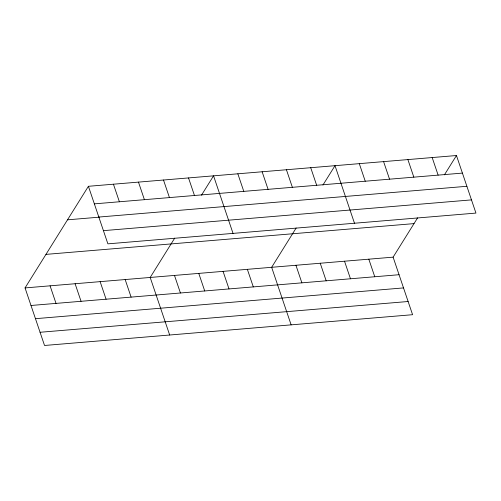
<?xml version="1.0" encoding="UTF-8"?>
<svg xmlns="http://www.w3.org/2000/svg" width="501" height="501" viewBox="0 0 501 501"><rect width="100%" height="100%" fill="white"/><g stroke="black" fill="none" stroke-linecap="round" stroke-linejoin="round"><path stroke-width="0.75" d="M417.609 217.854L393.11 257.151L412.586 314.703L44.533 345.477L25.05 287.918L88.414 186.297L456.467 155.523L475.95 213.082L107.89 243.849L88.414 186.297M174.686 238.163L150.187 277.454L169.67 335.012M201.49 195.177L213.551 175.832L233.034 233.391M296.147 228.005L271.648 267.302L291.131 324.861M322.945 185.026L335.006 165.681L354.489 223.239M444.406 174.874L456.467 155.523M94.357 203.863L462.417 173.095M98.822 217.058L466.882 186.291M67.503 219.826L99.355 217.165M103.425 230.654L471.485 199.886M45.96 254.383L414.014 223.615M25.05 287.918L393.11 257.151M30.999 305.485L399.053 274.717M35.465 318.68L403.518 287.912M40.067 332.276L408.121 301.508M432.175 157.558L438.125 175.125M407.883 159.587L413.832 177.16M383.591 161.616L389.54 179.189M359.298 163.652L365.248 181.218M368.817 259.18L374.761 276.746M344.525 261.209L350.468 278.781M310.72 167.71L316.663 185.282M320.233 263.238L326.176 280.81M286.428 169.739L292.371 187.311M295.941 265.273L301.884 282.84M262.136 171.774L268.079 189.34M237.843 173.803L243.787 191.369M247.356 269.331L253.306 286.904M223.064 271.36L229.013 288.933M188.52 177.924L194.469 195.496M198.772 273.396L204.721 290.962M163.495 180.016L169.444 197.588M174.48 275.425L180.429 292.991M138.464 182.107L144.413 199.68M113.439 184.199L119.388 201.771M125.162 279.545L131.105 297.118M100.131 281.637L106.08 299.21M75.106 283.729L81.056 301.301M50.075 285.827L56.024 303.393"/></g></svg>
